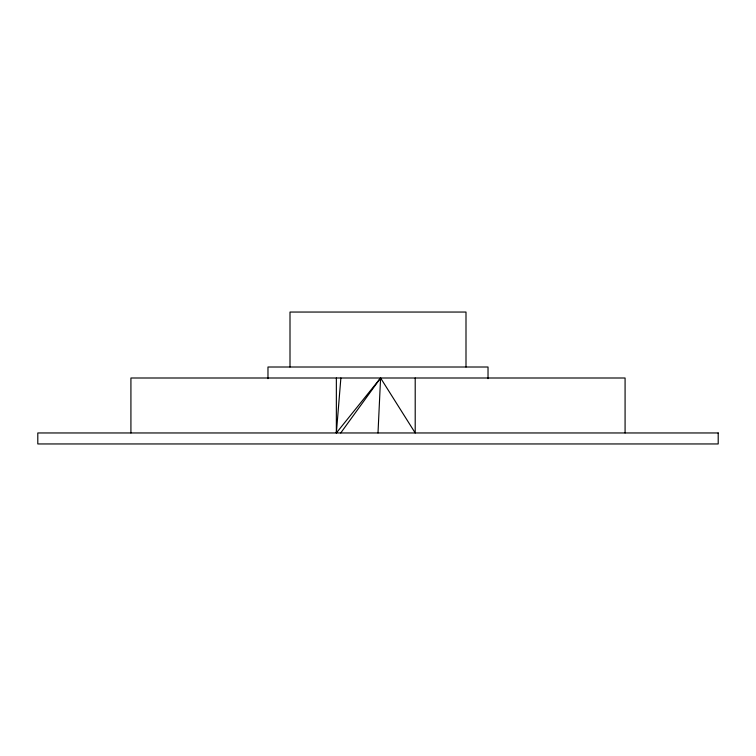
<?xml version="1.0" encoding="UTF-8"?>
<svg xmlns="http://www.w3.org/2000/svg" width="756" height="756" viewBox="0 0 756 756"><rect width="100%" height="100%" fill="white"/><g stroke="black" fill="none" stroke-linecap="round" stroke-linejoin="round"><path stroke-width="1.13" d="M378 432.961L380.589 378L336.354 432.961L336.354 378M336.354 432.961L340.88 378M340.729 432.961L380.589 378L415.205 432.961L415.205 378M625.08 432.961L625.08 378L130.92 378L130.92 432.961M488.026 378.661L488.026 367.01L267.974 367.01L267.974 378.661M465.998 367.01L465.998 312.048L290.002 312.048L290.002 367.01M718.2 432.961L37.8 432.961L37.8 443.952L718.2 443.952L718.2 432.961"/></g></svg>
